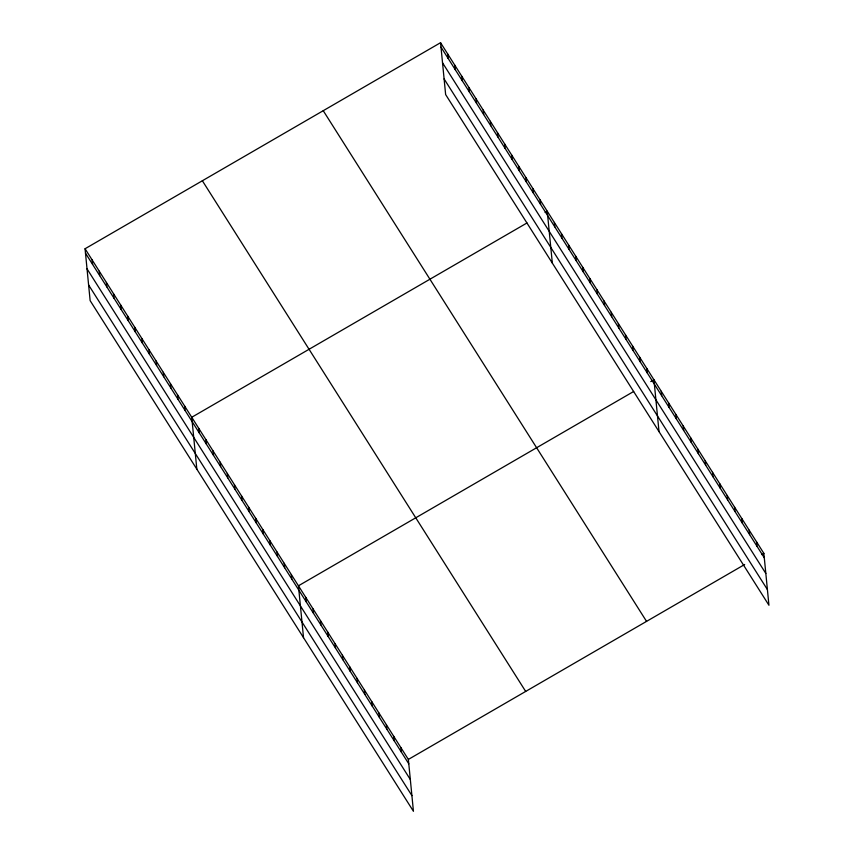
<?xml version="1.0" encoding="UTF-8"?>
<svg xmlns="http://www.w3.org/2000/svg" width="854" height="854" viewBox="0 0 854 854"><rect width="100%" height="100%" fill="white"/><g stroke="black" fill="none" stroke-linecap="round" stroke-linejoin="round"><path stroke-width="1.28" d="M85.058 248.749L408.361 759.43L413.443 811.3L90.14 300.629L85.058 248.749L440.557 42.7L763.86 553.371L768.942 605.251L445.639 94.57L440.557 42.7M526.982 222.969L191.744 417.275L196.836 469.145M545.108 212.454L547.243 211.226L552.324 263.096M633.668 391.484L298.441 585.801L303.522 637.671M650.737 381.599L653.94 379.742L659.021 431.622M408.361 759.43L744.667 564.505M761.725 554.609L763.86 553.371M440.984 47.119L764.298 557.801M442.521 62.78L765.824 573.461M444.101 78.92L767.415 589.591M323.239 110.7L646.542 621.37M202.366 180.76L525.68 691.43M85.485 253.179L408.799 763.85M87.023 268.839L410.326 779.51M88.602 284.969L411.916 795.64M756.527 541.799L756.964 546.218M749.204 530.227L749.641 534.647M741.87 518.645L742.307 523.075M734.547 507.073L734.984 511.493M727.213 495.501L727.651 499.921M719.89 483.919L720.328 488.349M712.556 472.347L712.994 476.767M705.233 460.776L705.671 465.195M697.899 449.193L698.337 453.623M690.576 437.622L691.014 442.041M683.243 426.05L683.68 430.469M675.92 414.468L676.357 418.898M668.586 402.896L669.024 407.315M661.263 391.324L661.701 395.744M646.82 368.512L647.257 372.931M639.71 357.271L640.148 361.701M632.601 346.041L633.027 350.46M625.48 334.8L625.918 339.23M618.371 323.57L618.808 327.989M611.261 312.34L611.688 316.759M604.141 301.099L604.579 305.529M597.031 289.869L597.469 294.288M589.922 278.628L590.349 283.058M582.812 267.398L583.239 271.818M575.692 256.157L576.13 260.587M568.583 244.927L569.02 249.347M561.473 233.697L561.9 238.117M554.353 222.456L554.79 226.876M540.134 199.985L540.561 204.416M533.013 188.755L533.451 193.175M525.904 177.515L526.342 181.945M518.794 166.284L519.221 170.704M511.685 155.044L512.112 159.474M504.565 143.814L505.002 148.233M497.455 132.583L497.893 137.003M490.345 121.343L490.772 125.762M483.225 110.113L483.663 114.532M476.116 98.872L476.553 103.302M469.006 87.642L469.433 92.061M461.886 76.401L462.324 80.831M454.776 65.171L455.214 69.59M447.667 53.93L448.094 58.36M401.038 747.848L401.465 752.278M393.705 736.276L394.142 740.696M386.382 724.704L386.809 729.124M379.048 713.122L379.486 717.552M371.725 701.55L372.152 705.97M364.391 689.979L364.829 694.398M357.068 678.396L357.495 682.826M349.734 666.825L350.172 671.244M342.411 655.253L342.838 659.672M335.078 643.67L335.515 648.101M327.755 632.099L328.182 636.518M320.421 620.527L320.858 624.947M313.098 608.945L313.525 613.375M305.764 597.373L306.202 601.792M291.321 574.561L291.758 578.991M284.211 563.33L284.649 567.75M277.102 552.09L277.529 556.52M269.981 540.86L270.419 545.279M262.872 529.619L263.31 534.049M255.762 518.389L256.189 522.808M248.653 507.159L249.08 511.578M241.533 495.918L241.97 500.337M234.423 484.688L234.861 489.107M227.313 473.447L227.74 477.877M220.193 462.217L220.631 466.636M213.084 450.976L213.521 455.406M205.974 439.746L206.401 444.165M198.854 428.505L199.292 432.935M184.635 406.045L185.062 410.464M177.525 394.804L177.952 399.224M170.405 383.574L170.843 387.994M163.295 372.333L163.733 376.763M156.186 361.103L156.613 365.523M149.066 349.862L149.503 354.293M141.956 338.632L142.394 343.052M134.847 327.392L135.274 331.822M127.726 316.161L128.164 320.581M120.617 304.931L121.054 309.351M113.507 293.691L113.934 298.121M106.398 282.46L106.825 286.88M99.277 271.22L99.715 275.65M92.168 259.99L92.606 264.409"/></g></svg>
